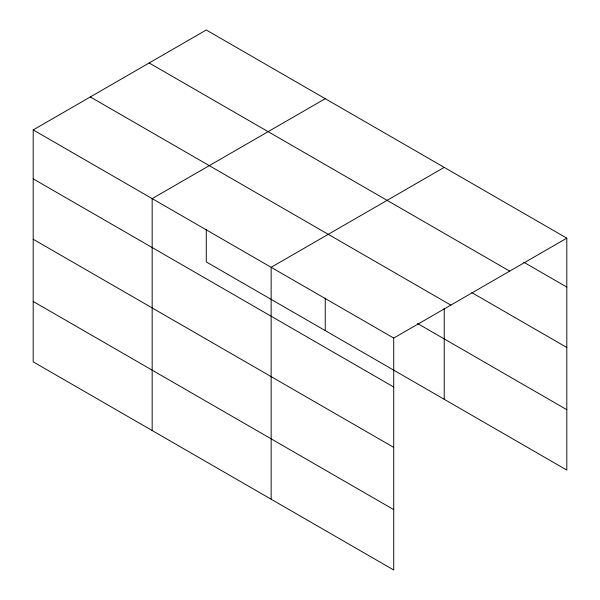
<?xml version="1.0" encoding="UTF-8"?>
<svg xmlns="http://www.w3.org/2000/svg" width="600" height="600" viewBox="0 0 600 600"><rect width="100%" height="100%" fill="white"/><g stroke="black" fill="none" stroke-linecap="round" stroke-linejoin="round"><path stroke-width="0.9" d="M393.728 447.39L393.728 338.077L33.195 129.922L33.195 361.845L393.728 570L393.728 447.39L33.195 239.243M206.272 229.403L206.272 261.923L566.805 470.077L566.805 238.155L206.272 30L33.195 129.922M325.245 98.692L152.167 198.615L152.167 430.537M444.225 167.377L271.147 267.308L271.147 499.23M393.728 338.077L566.805 238.155M523.778 262.237L566.805 287.077M149.16 62.977L509.692 271.125M471.825 292.627L566.805 347.468M90.308 96.953L450.84 305.1M417.518 323.49L566.805 409.688M33.195 178.852L393.728 387.007M33.195 301.462L393.728 509.61M444.225 308.272L444.225 399.3M325.245 298.095L325.245 330.615"/></g></svg>
